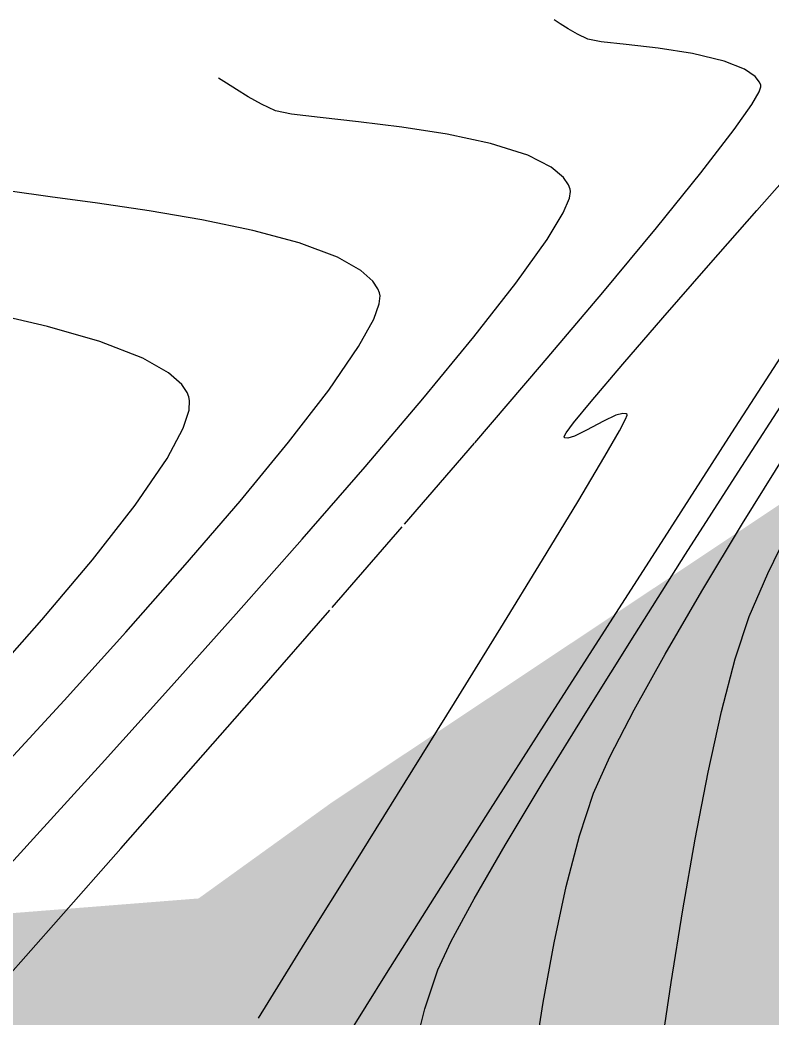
# Model space of a CAD drawing. Header units: feet. Extents: x 26064 to 27719, y 16802 to 28989.
# Drawn here: x 27581.6 to 27603.58, y 18011.77 to 18040.93 of the extents above; entities that cross this region are included whole.
import ezdxf

# ---------------------------------------------------------------- set-up
doc = ezdxf.new("R2010")
doc.units = ezdxf.units.FT
doc.header["$LTSCALE"] = 50
doc.header["$MEASUREMENT"] = 0
doc.linetypes.add('HIDDEN', pattern=[0.375, 0.25, -0.125])
doc.linetypes.add('HIDN25', pattern=[0.0938, 0.0625, -0.0313])
for name, color, linetype in [('CONT-MJR', 160, 'HIDDEN'), ('CONT-MNR', 55, 'HIDN25'), ('SILT_FENCE', 1, 'HIDDEN'), ('WATER', 5, 'Continuous')]:
    doc.layers.add(name, color=color, linetype=linetype)

msp = doc.modelspace()

# ---------------------------------------------------------------- linework, layer by layer
at = {"layer": 'CONT-MJR', "color": 7, "extrusion": (-0.225138, -0.974327, 0)}
msp.add_line((27582.40955, 18031.97766, 630), (27580.69263, 18032.37439, 630), dxfattribs=at)
at = {"layer": 'CONT-MJR', "color": 7, "extrusion": (-0.277108, -0.960839, 0)}
msp.add_line((27583.94038, 18031.53616, 630), (27582.40955, 18031.97766, 630), dxfattribs=at)
at = {"layer": 'CONT-MJR', "color": 7, "extrusion": (0.839629, -0.543161, 0)}
msp.add_line((27602.40695, 18028.86649, 625), (27604.17796, 18031.60415, 625), dxfattribs=at)
at = {"layer": 'CONT-MJR', "color": 7, "extrusion": (0.362215, 0.932094, 0)}
msp.add_line((27585.19746, 18031.04766, 630), (27583.94038, 18031.53616, 630), dxfattribs=at)
at = {"layer": 'CONT-MJR', "color": 7, "extrusion": (0.494201, 0.869348, 0)}
msp.add_line((27585.94713, 18030.62149, 630), (27585.19746, 18031.04766, 630), dxfattribs=at)
at = {"layer": 'CONT-MJR', "color": 7, "extrusion": (-0.664526, -0.747265, 0)}
msp.add_line((27586.33059, 18030.28049, 630), (27585.94713, 18030.62149, 630), dxfattribs=at)
at = {"layer": 'CONT-MJR', "color": 7, "extrusion": (0.82969, 0.558224, 0)}
msp.add_line((27586.49057, 18030.0427, 630), (27586.33059, 18030.28049, 630), dxfattribs=at)
at = {"layer": 'CONT-MJR', "color": 7}
for p, q in [((27586.53976, 18029.92062, 630), (27586.49057, 18030.0427, 630)), ((27586.5459, 18029.53141, 630), (27586.56229, 18029.80683, 630)), ((27584.97272, 18026.75144, 630), (27585.90476, 18028.1181, 630))]:
    msp.add_line(p, q, dxfattribs=at)
at = {"layer": 'CONT-MJR', "color": 7, "extrusion": (0.980957, 0.194225, 0)}
msp.add_line((27586.56229, 18029.80683, 630), (27586.53976, 18029.92062, 630), dxfattribs=at)
at = {"layer": 'CONT-MJR', "color": 7, "extrusion": (0.951698, -0.307036, 0)}
msp.add_line((27586.37647, 18029.00623, 630), (27586.5459, 18029.53141, 630), dxfattribs=at)
at = {"layer": 'CONT-MJR', "color": 7, "extrusion": (0.88316, -0.469072, 0)}
msp.add_line((27585.90476, 18028.1181, 630), (27586.37647, 18029.00623, 630), dxfattribs=at)
at = {"layer": 'CONT-MJR', "color": 7, "extrusion": (0.840368, -0.542017, 0)}
msp.add_line((27600.58906, 18026.04794, 625), (27602.40695, 18028.86649, 625), dxfattribs=at)
at = {"layer": 'CONT-MJR', "color": 7, "extrusion": (0.788036, -0.61563, 0)}
msp.add_line((27583.72851, 18025.15879, 630), (27584.97272, 18026.75144, 630), dxfattribs=at)
at = {"layer": 'CONT-MJR', "color": 7, "extrusion": (0.841134, -0.540826, 0)}
msp.add_line((27598.76759, 18023.21505, 625), (27600.58906, 18026.04794, 625), dxfattribs=at)
at = {"layer": 'CONT-MJR', "color": 7, "extrusion": (0.763841, -0.645404, 0)}
msp.add_line((27582.24526, 18023.40335, 630), (27583.72851, 18025.15879, 630), dxfattribs=at)
at = {"layer": 'CONT-MJR', "color": 7, "extrusion": (0.747361, -0.664418, 0)}
msp.add_line((27580.59611, 18021.54832, 630), (27582.24526, 18023.40335, 630), dxfattribs=at)
at = {"layer": 'CONT-MJR', "color": 7, "extrusion": (0.841984, -0.539503, 0)}
msp.add_line((27596.98585, 18020.43436, 625), (27598.76759, 18023.21505, 625), dxfattribs=at)
at = {"layer": 'CONT-MJR', "color": 7, "extrusion": (0.842984, -0.537939, 0)}
msp.add_line((27595.28715, 18017.77239, 625), (27596.98585, 18020.43436, 625), dxfattribs=at)
at = {"layer": 'CONT-MJR', "color": 7, "extrusion": (0.844236, -0.535971, 0)}
msp.add_line((27593.71479, 18015.29569, 625), (27595.28715, 18017.77239, 625), dxfattribs=at)
at = {"layer": 'CONT-MJR', "color": 7, "extrusion": (0.845917, -0.533315, 0)}
msp.add_line((27592.31209, 18013.07079, 625), (27593.71479, 18015.29569, 625), dxfattribs=at)
at = {"layer": 'CONT-MJR', "color": 7, "extrusion": (0.848369, -0.529406, 0)}
msp.add_line((27591.12234, 18011.16423, 625), (27592.31209, 18013.07079, 625), dxfattribs=at)
at = {"layer": 'CONT-MNR', "color": 7, "extrusion": (0.531407, 0.847117, 0)}
msp.add_line((27597.39275, 18040.81485, 627), (27597.21501, 18040.92634, 627), dxfattribs=at)
at = {"layer": 'CONT-MNR', "color": 7, "extrusion": (-0.540485, -0.841354, 0)}
msp.add_line((27597.62371, 18040.66648, 627), (27597.39275, 18040.81485, 627), dxfattribs=at)
at = {"layer": 'CONT-MNR', "color": 7}
for p, q in [((27597.89563, 18040.50725, 627), (27597.62371, 18040.66648, 627)), ((27598.19628, 18040.36317, 627), (27597.89563, 18040.50725, 627)), ((27600.25531, 18040.09905, 627), (27599.32161, 18040.20901, 627)), ((27601.25285, 18039.94333, 627), (27600.25531, 18040.09905, 627)), ((27587.63672, 18039.0844, 628), (27587.40254, 18039.22982, 628)), ((27587.93155, 18038.89312, 628), (27587.63672, 18039.0844, 628)), ((27590.37885, 18038.07465, 628), (27589.53566, 18038.1759, 628)), ((27594.09055, 18037.59041, 628), (27592.76656, 18037.79623, 628)), ((27600.19873, 18034.8502, 627), (27601.49726, 18036.4567, 627)), ((27597.68137, 18035.98866, 628), (27597.63366, 18036.10704, 628)), ((27597.47516, 18035.29468, 628), (27597.6579, 18035.7173, 628)), ((27586.91897, 18035.08798, 629), (27585.37862, 18035.35218, 629)), ((27597.00403, 18034.51616, 628), (27597.47516, 18035.29468, 628)), ((27589.75856, 18034.41445, 629), (27588.40794, 18034.77733, 629)), ((27596.08865, 18033.23652, 628), (27597.00403, 18034.51616, 628)), ((27591.5634, 18033.6112, 629), (27590.88385, 18033.99356, 629)), ((27600.38714, 18032.22329, 626), (27601.72182, 18033.74999, 626)), ((27592.06394, 18033.07133, 629), (27591.91512, 18033.29586, 629)), ((27594.86124, 18031.66699, 628), (27596.08865, 18033.23652, 628)), ((27592.12665, 18032.86519, 629), (27592.11057, 18032.95464, 629)), ((27596.84743, 18030.85417, 627), (27598.63123, 18032.96359, 627)), ((27591.93984, 18032.18499, 629), (27592.10401, 18032.63841, 629)), ((27593.37613, 18029.86186, 628), (27594.86124, 18031.66699, 628)), ((27590.62512, 18030.11731, 629), (27591.49712, 18031.38702, 629)), ((27591.68767, 18027.8754, 628), (27593.37613, 18029.86186, 628)), ((27599.2216, 18029.43619, 626), (27599.0145, 18029.3785, 626)), ((27599.31484, 18029.42562, 626), (27599.2216, 18029.43619, 626)), ((27599.34502, 18029.40244, 626), (27599.31484, 18029.42562, 626)), ((27597.56201, 18028.86356, 626), (27597.78169, 18029.15848, 626)), ((27597.50088, 18028.73799, 626), (27597.50255, 18028.75987, 626)), ((27597.52626, 18028.7167, 626), (27597.50088, 18028.73799, 626)), ((27597.50255, 18028.75987, 626), (27597.56201, 18028.86356, 626)), ((27586.43347, 18025.00769, 629), (27588.03617, 18026.87405, 629)), ((27603.45223, 18024.75554, 622), (27604.15957, 18026.20361, 622)), ((27587.918, 18023.57563, 628), (27589.85018, 18025.7619, 628)), ((27584.70145, 18023.04964, 629), (27586.43347, 18025.00769, 629)), ((27602.91371, 18023.49956, 622), (27603.45223, 18024.75554, 622)), ((27600.45672, 18022.40704, 623), (27601.52666, 18024.2396, 623)), ((27602.50402, 18022.26533, 622), (27602.91371, 18023.49956, 622)), ((27602.10101, 18020.72833, 622), (27602.50402, 18022.26533, 622)), ((27601.70844, 18018.95161, 622), (27602.10101, 18020.72833, 622)), ((27584.55237, 18016.72738, 627), (27586.52771, 18018.97041, 627)), ((27601.3301, 18016.99827, 622), (27601.70844, 18018.95161, 622)), ((27600.96975, 18014.93136, 622), (27601.3301, 18016.99827, 622)), ((27594.87654, 18015.25171, 624), (27595.78559, 18016.82128, 624)), ((27581.11174, 18012.83343, 627), (27582.72949, 18014.66262, 627)), ((27600.63118, 18012.81396, 622), (27600.96975, 18014.93136, 622)), ((27593.81385, 18013.17984, 624), (27594.20666, 18014.01886, 624))]:
    msp.add_line(p, q, dxfattribs=at)
at = {"layer": 'CONT-MNR', "color": 7, "extrusion": (-0.180365, -0.9836, 0)}
msp.add_line((27598.58938, 18040.29108, 627), (27598.19628, 18040.36317, 627), dxfattribs=at)
at = {"layer": 'CONT-MNR', "color": 7, "extrusion": (-0.111393, -0.993776, 0)}
msp.add_line((27599.32161, 18040.20901, 627), (27598.58938, 18040.29108, 627), dxfattribs=at)
at = {"layer": 'CONT-MNR', "color": 7, "extrusion": (-0.231059, -0.97294, 0)}
msp.add_line((27602.1766, 18039.72395, 627), (27601.25285, 18039.94333, 627), dxfattribs=at)
at = {"layer": 'CONT-MNR', "color": 7, "extrusion": (-0.365982, -0.930622, 0)}
msp.add_line((27602.76998, 18039.4906, 627), (27602.1766, 18039.72395, 627), dxfattribs=at)
at = {"layer": 'CONT-MNR', "color": 7, "extrusion": (0.564759, 0.825256, 0)}
msp.add_line((27603.08382, 18039.27583, 627), (27602.76998, 18039.4906, 627), dxfattribs=at)
at = {"layer": 'CONT-MNR', "color": 7, "extrusion": (0.78359, 0.621278, 0)}
msp.add_line((27603.21406, 18039.11156, 627), (27603.08382, 18039.27583, 627), dxfattribs=at)
at = {"layer": 'CONT-MNR', "color": 7, "extrusion": (-0.528106, -0.849178, 0)}
msp.add_line((27588.27637, 18038.67868, 628), (27587.93155, 18038.89312, 628), dxfattribs=at)
at = {"layer": 'CONT-MNR', "color": 7, "extrusion": (0.943756, -0.330644, 0)}
msp.add_line((27603.20106, 18038.82666, 627), (27603.25376, 18038.9771, 627), dxfattribs=at)
at = {"layer": 'CONT-MNR', "color": 7, "extrusion": (0.919051, 0.394139, 0)}
msp.add_line((27603.25217, 18039.02268, 627), (27603.21406, 18039.11156, 627), dxfattribs=at)
at = {"layer": 'CONT-MNR', "color": 7, "extrusion": (0.999395, 0.034776, 0)}
msp.add_line((27603.25376, 18038.9771, 627), (27603.25217, 18039.02268, 627), dxfattribs=at)
at = {"layer": 'CONT-MNR', "color": 7, "extrusion": (-0.48832, -0.872665, 0)}
msp.add_line((27588.66049, 18038.46374, 628), (27588.27637, 18038.67868, 628), dxfattribs=at)
at = {"layer": 'CONT-MNR', "color": 7, "extrusion": (0.86546, -0.500979, 0)}
msp.add_line((27602.98863, 18038.45968, 627), (27603.20106, 18038.82666, 627), dxfattribs=at)
at = {"layer": 'CONT-MNR', "color": 7, "extrusion": (0.423171, 0.90605, 0)}
msp.add_line((27589.07324, 18038.27096, 628), (27588.66049, 18038.46374, 628), dxfattribs=at)
at = {"layer": 'CONT-MNR', "color": 7, "extrusion": (-0.20136, -0.979517, 0)}
msp.add_line((27589.53566, 18038.1759, 628), (27589.07324, 18038.27096, 628), dxfattribs=at)
at = {"layer": 'CONT-MNR', "color": 7, "extrusion": (0.818814, -0.574059, 0)}
msp.add_line((27602.47412, 18037.72582, 627), (27602.98863, 18038.45968, 627), dxfattribs=at)
at = {"layer": 'CONT-MNR', "color": 7, "extrusion": (-0.108698, -0.994075, 0)}
msp.add_line((27591.49258, 18037.95287, 628), (27590.37885, 18038.07465, 628), dxfattribs=at)
at = {"layer": 'CONT-MNR', "color": 7, "extrusion": (-0.122032, -0.992526, 0)}
msp.add_line((27592.76656, 18037.79623, 628), (27591.49258, 18037.95287, 628), dxfattribs=at)
at = {"layer": 'CONT-MNR', "color": 7, "extrusion": (0.792435, -0.609956, 0)}
msp.add_line((27601.49726, 18036.4567, 627), (27602.47412, 18037.72582, 627), dxfattribs=at)
at = {"layer": 'CONT-MNR', "color": 7, "extrusion": (0.208447, 0.978034, 0)}
msp.add_line((27595.35428, 18037.32107, 628), (27594.09055, 18037.59041, 628), dxfattribs=at)
at = {"layer": 'CONT-MNR', "color": 7, "extrusion": (-0.302682, -0.953092, 0)}
msp.add_line((27596.4475, 18036.97389, 628), (27595.35428, 18037.32107, 628), dxfattribs=at)
at = {"layer": 'CONT-MNR', "color": 7, "extrusion": (-0.452018, -0.892009, 0)}
msp.add_line((27597.12522, 18036.63046, 628), (27596.4475, 18036.97389, 628), dxfattribs=at)
at = {"layer": 'CONT-MNR', "color": 7, "extrusion": (0.751743, -0.659457, 0)}
msp.add_line((27603.13909, 18035.36526, 626), (27604.55763, 18036.98232, 626), dxfattribs=at)
at = {"layer": 'CONT-MNR', "color": 7, "extrusion": (-0.64485, -0.764309, 0)}
msp.add_line((27597.48162, 18036.32976, 628), (27597.12522, 18036.63046, 628), dxfattribs=at)
at = {"layer": 'CONT-MNR', "color": 7, "extrusion": (0.825901, 0.563816, 0)}
msp.add_line((27597.63366, 18036.10704, 628), (27597.48162, 18036.32976, 628), dxfattribs=at)
at = {"layer": 'CONT-MNR', "color": 7, "extrusion": (-0.134805, -0.990872, 0)}
msp.add_line((27582.49167, 18035.76436, 629), (27581.31901, 18035.92389, 629), dxfattribs=at)
at = {"layer": 'CONT-MNR', "color": 7, "extrusion": (0.989601, 0.14384, 0)}
msp.add_line((27597.69197, 18035.91574, 628), (27597.68137, 18035.98866, 628), dxfattribs=at)
at = {"layer": 'CONT-MNR', "color": 7, "extrusion": (-0.135228, -0.990814, 0)}
msp.add_line((27583.87386, 18035.57571, 629), (27582.49167, 18035.76436, 629), dxfattribs=at)
at = {"layer": 'CONT-MNR', "color": 7, "extrusion": (0.985583, -0.169196, 0)}
msp.add_line((27597.6579, 18035.7173, 628), (27597.69197, 18035.91574, 628), dxfattribs=at)
at = {"layer": 'CONT-MNR', "color": 7, "extrusion": (-0.146938, -0.989146, 0)}
msp.add_line((27585.37862, 18035.35218, 629), (27583.87386, 18035.57571, 629), dxfattribs=at)
at = {"layer": 'CONT-MNR', "color": 7, "extrusion": (0.751675, -0.659534, 0)}
msp.add_line((27601.72182, 18033.74999, 626), (27603.13909, 18035.36526, 626), dxfattribs=at)
at = {"layer": 'CONT-MNR', "color": 7, "extrusion": (-0.204237, -0.978922, 0)}
msp.add_line((27588.40794, 18034.77733, 629), (27586.91897, 18035.08798, 629), dxfattribs=at)
at = {"layer": 'CONT-MNR', "color": 7, "extrusion": (0.769157, -0.63906, 0)}
msp.add_line((27598.63123, 18032.96359, 627), (27600.19873, 18034.8502, 627), dxfattribs=at)
at = {"layer": 'CONT-MNR', "color": 7, "extrusion": (0.350323, 0.936629, 0)}
msp.add_line((27590.88385, 18033.99356, 629), (27589.75856, 18034.41445, 629), dxfattribs=at)
at = {"layer": 'CONT-MNR', "color": 7, "extrusion": (0.66756, 0.744556, 0)}
msp.add_line((27591.91512, 18033.29586, 629), (27591.5634, 18033.6112, 629), dxfattribs=at)
at = {"layer": 'CONT-MNR', "color": 7, "extrusion": (0.928609, 0.37106, 0)}
msp.add_line((27592.11057, 18032.95464, 629), (27592.06394, 18033.07133, 629), dxfattribs=at)
at = {"layer": 'CONT-MNR', "color": 7, "extrusion": (0.99505, -0.099372, 0)}
msp.add_line((27592.10401, 18032.63841, 629), (27592.12665, 18032.86519, 629), dxfattribs=at)
at = {"layer": 'CONT-MNR', "color": 7, "extrusion": (0.874435, -0.485142, 0)}
msp.add_line((27591.49712, 18031.38702, 629), (27591.93984, 18032.18499, 629), dxfattribs=at)
at = {"layer": 'CONT-MNR', "color": 7, "extrusion": (0.755801, -0.654802, 0)}
msp.add_line((27599.21638, 18030.87195, 626), (27600.38714, 18032.22329, 626), dxfattribs=at)
at = {"layer": 'CONT-MNR', "color": 7, "extrusion": (0.759671, -0.650308, 0)}
msp.add_line((27594.90001, 18028.57925, 627), (27596.84743, 18030.85417, 627), dxfattribs=at)
at = {"layer": 'CONT-MNR', "color": 7, "extrusion": (0.762042, -0.647528, 0)}
msp.add_line((27598.29087, 18029.78277, 626), (27599.21638, 18030.87195, 626), dxfattribs=at)
at = {"layer": 'CONT-MNR', "color": 7, "extrusion": (0.792176, -0.610292, 0)}
msp.add_line((27589.45242, 18028.59512, 629), (27590.62512, 18030.11731, 629), dxfattribs=at)
at = {"layer": 'CONT-MNR', "color": 7, "extrusion": (0.839423, -0.543479, 0)}
msp.add_line((27602.59136, 18027.72136, 624), (27604.13923, 18030.1121, 624), dxfattribs=at)
at = {"layer": 'CONT-MNR', "color": 7, "extrusion": (0.774924, -0.632054, 0)}
msp.add_line((27597.78169, 18029.15848, 626), (27598.29087, 18029.78277, 626), dxfattribs=at)
at = {"layer": 'CONT-MNR', "color": 7, "extrusion": (0.426596, -0.904442, 0)}
msp.add_line((27599.0145, 18029.3785, 626), (27598.65487, 18029.20887, 626), dxfattribs=at)
at = {"layer": 'CONT-MNR', "color": 7, "extrusion": (0.886378, -0.462962, 0)}
msp.add_line((27599.12115, 18028.92409, 626), (27599.29925, 18029.26508, 626), dxfattribs=at)
at = {"layer": 'CONT-MNR', "color": 7, "extrusion": (0.929023, -0.370023, 0)}
msp.add_line((27599.29925, 18029.26508, 626), (27599.34517, 18029.38037, 626), dxfattribs=at)
at = {"layer": 'CONT-MNR', "color": 7, "extrusion": (0.999977, 0.006834, 0)}
msp.add_line((27599.34517, 18029.38037, 626), (27599.34502, 18029.40244, 626), dxfattribs=at)
at = {"layer": 'CONT-MNR', "color": 7, "extrusion": (0.439513, -0.898236, 0)}
msp.add_line((27598.16108, 18028.94334, 626), (27597.80863, 18028.77089, 626), dxfattribs=at)
at = {"layer": 'CONT-MNR', "color": 7, "extrusion": (-0.473614, 0.880732, 0)}
msp.add_line((27598.65487, 18029.20887, 626), (27598.16108, 18028.94334, 626), dxfattribs=at)
at = {"layer": 'CONT-MNR', "color": 7, "extrusion": (-0.085394, -0.996347, 0)}
msp.add_line((27597.61112, 18028.70943, 626), (27597.52626, 18028.7167, 626), dxfattribs=at)
at = {"layer": 'CONT-MNR', "color": 7, "extrusion": (-0.297104, 0.954845, 0)}
msp.add_line((27597.80863, 18028.77089, 626), (27597.61112, 18028.70943, 626), dxfattribs=at)
at = {"layer": 'CONT-MNR', "color": 7, "extrusion": (0.868119, -0.496356, 0)}
msp.add_line((27598.6975, 18028.18314, 626), (27599.12115, 18028.92409, 626), dxfattribs=at)
at = {"layer": 'CONT-MNR', "color": 7, "extrusion": (0.772171, -0.635415, 0)}
msp.add_line((27588.03617, 18026.87405, 629), (27589.45242, 18028.59512, 629), dxfattribs=at)
at = {"layer": 'CONT-MNR', "color": 7, "extrusion": (0.756791, -0.653656, 0)}
msp.add_line((27592.84165, 18026.19612, 627), (27594.90001, 18028.57925, 627), dxfattribs=at)
at = {"layer": 'CONT-MNR', "color": 7, "extrusion": (0.859122, -0.511771, 0)}
msp.add_line((27597.90666, 18026.85555, 626), (27598.6975, 18028.18314, 626), dxfattribs=at)
at = {"layer": 'CONT-MNR', "color": 7, "extrusion": (0.849976, -0.526822, 0)}
msp.add_line((27602.72002, 18026.2161, 623), (27603.99918, 18028.27989, 623), dxfattribs=at)
at = {"layer": 'CONT-MNR', "color": 7, "extrusion": (0.754665, -0.65611, 0)}
msp.add_line((27589.85018, 18025.7619, 628), (27591.68767, 18027.8754, 628), dxfattribs=at)
at = {"layer": 'CONT-MNR', "color": 7, "extrusion": (0.841899, -0.539635, 0)}
msp.add_line((27601.05517, 18025.32472, 624), (27602.59136, 18027.72136, 624), dxfattribs=at)
at = {"layer": 'CONT-MNR', "color": 7, "extrusion": (0.854485, -0.519477, 0)}
msp.add_line((27596.87471, 18025.15809, 626), (27597.90666, 18026.85555, 626), dxfattribs=at)
at = {"layer": 'CONT-MNR', "color": 7, "extrusion": (0.754596, -0.656189, 0)}
msp.add_line((27590.72502, 18023.76207, 627), (27592.84165, 18026.19612, 627), dxfattribs=at)
at = {"layer": 'CONT-MNR', "color": 7, "extrusion": (0.856063, -0.516871, 0)}
msp.add_line((27601.52666, 18024.2396, 623), (27602.72002, 18026.2161, 623), dxfattribs=at)
at = {"layer": 'CONT-MNR', "color": 7, "extrusion": (0.851969, -0.523592, 0)}
msp.add_line((27595.65433, 18023.17233, 626), (27596.87471, 18025.15809, 626), dxfattribs=at)
at = {"layer": 'CONT-MNR', "color": 7, "extrusion": (0.844633, -0.535346, 0)}
msp.add_line((27599.56859, 18022.97929, 624), (27601.05517, 18025.32472, 624), dxfattribs=at)
at = {"layer": 'CONT-MNR', "color": 7, "extrusion": (0.752885, -0.658152, 0)}
msp.add_line((27588.60282, 18021.3344, 627), (27590.72502, 18023.76207, 627), dxfattribs=at)
at = {"layer": 'CONT-MNR', "color": 7, "extrusion": (0.745264, -0.666769, 0)}
msp.add_line((27585.94546, 18021.37088, 628), (27587.918, 18023.57563, 628), dxfattribs=at)
at = {"layer": 'CONT-MNR', "color": 7, "extrusion": (0.850464, -0.526034, 0)}
msp.add_line((27594.29822, 18020.97985, 626), (27595.65433, 18023.17233, 626), dxfattribs=at)
at = {"layer": 'CONT-MNR', "color": 7, "extrusion": (0.741874, -0.670539, 0)}
msp.add_line((27582.89724, 18021.05349, 629), (27584.70145, 18023.04964, 629), dxfattribs=at)
at = {"layer": 'CONT-MNR', "color": 7, "extrusion": (0.84785, -0.530236, 0)}
msp.add_line((27598.16953, 18020.74217, 624), (27599.56859, 18022.97929, 624), dxfattribs=at)
at = {"layer": 'CONT-MNR', "color": 7, "extrusion": (0.873646, -0.486563, 0)}
msp.add_line((27599.54783, 18020.7751, 623), (27600.45672, 18022.40704, 623), dxfattribs=at)
at = {"layer": 'CONT-MNR', "color": 7, "extrusion": (0.742188, -0.670192, 0)}
msp.add_line((27583.98691, 18019.20192, 628), (27585.94546, 18021.37088, 628), dxfattribs=at)
at = {"layer": 'CONT-MNR', "color": 7, "extrusion": (0.751534, -0.659695, 0)}
msp.add_line((27586.52771, 18018.97041, 627), (27588.60282, 18021.3344, 627), dxfattribs=at)
at = {"layer": 'CONT-MNR', "color": 7, "extrusion": (0.736472, -0.676468, 0)}
msp.add_line((27581.07796, 18019.07284, 629), (27582.89724, 18021.05349, 629), dxfattribs=at)
at = {"layer": 'CONT-MNR', "color": 7, "extrusion": (0.849542, -0.527522, 0)}
msp.add_line((27592.85909, 18018.66221, 626), (27594.29822, 18020.97985, 626), dxfattribs=at)
at = {"layer": 'CONT-MNR', "color": 7, "extrusion": (0.888441, -0.458992, 0)}
msp.add_line((27598.83764, 18019.40044, 623), (27599.54783, 18020.7751, 623), dxfattribs=at)
at = {"layer": 'CONT-MNR', "color": 7, "extrusion": (0.851889, -0.523723, 0)}
msp.add_line((27596.89589, 18018.67047, 624), (27598.16953, 18020.74217, 624), dxfattribs=at)
at = {"layer": 'CONT-MNR', "color": 7, "extrusion": (0.913036, -0.40788, 0)}
msp.add_line((27598.36378, 18018.3397, 623), (27598.83764, 18019.40044, 623), dxfattribs=at)
at = {"layer": 'CONT-MNR', "color": 7, "extrusion": (0.739878, -0.672741, 0)}
msp.add_line((27582.09666, 18017.12305, 628), (27583.98691, 18019.20192, 628), dxfattribs=at)
at = {"layer": 'CONT-MNR', "color": 7, "extrusion": (0.849015, -0.528369, 0)}
msp.add_line((27591.38963, 18016.30099, 626), (27592.85909, 18018.66221, 626), dxfattribs=at)
at = {"layer": 'CONT-MNR', "color": 7, "extrusion": (0.857332, -0.514764, 0)}
msp.add_line((27595.78559, 18016.82128, 624), (27596.89589, 18018.67047, 624), dxfattribs=at)
at = {"layer": 'CONT-MNR', "color": 7, "extrusion": (0.948824, -0.315807, 0)}
msp.add_line((27597.94969, 18017.09559, 623), (27598.36378, 18018.3397, 623), dxfattribs=at)
at = {"layer": 'CONT-MNR', "color": 7, "extrusion": (0.73824, -0.674538, 0)}
msp.add_line((27580.32907, 18015.18852, 628), (27582.09666, 18017.12305, 628), dxfattribs=at)
at = {"layer": 'CONT-MNR', "color": 7, "extrusion": (0.967864, -0.251472, 0)}
msp.add_line((27597.56596, 18015.61867, 623), (27597.94969, 18017.09559, 623), dxfattribs=at)
at = {"layer": 'CONT-MNR', "color": 7, "extrusion": (0.749651, -0.661833, 0)}
msp.add_line((27582.72949, 18014.66262, 627), (27584.55237, 18016.72738, 627), dxfattribs=at)
at = {"layer": 'CONT-MNR', "color": 7, "extrusion": (0.848806, -0.528704, 0)}
msp.add_line((27589.94253, 18013.97776, 626), (27591.38963, 18016.30099, 626), dxfattribs=at)
at = {"layer": 'CONT-MNR', "color": 7, "extrusion": (0.977811, -0.209489, 0)}
msp.add_line((27597.21354, 18013.97371, 623), (27597.56596, 18015.61867, 623), dxfattribs=at)
at = {"layer": 'CONT-MNR', "color": 7, "extrusion": (0.878668, -0.477434, 0)}
msp.add_line((27594.20666, 18014.01886, 624), (27594.87654, 18015.25171, 624), dxfattribs=at)
at = {"layer": 'CONT-MNR', "color": 7, "extrusion": (0.848909, -0.528539, 0)}
msp.add_line((27588.5705, 18011.77408, 626), (27589.94253, 18013.97776, 626), dxfattribs=at)
at = {"layer": 'CONT-MNR', "color": 7, "extrusion": (0.983643, -0.180129, 0)}
msp.add_line((27596.89339, 18012.22546, 623), (27597.21354, 18013.97371, 623), dxfattribs=at)
at = {"layer": 'CONT-MNR', "color": 7, "extrusion": (0.948711, -0.316146, 0)}
msp.add_line((27593.43369, 18012.03901, 624), (27593.81385, 18013.17984, 624), dxfattribs=at)
at = {"layer": 'CONT-MNR', "color": 7, "extrusion": (0.989121, -0.147105, 0)}
msp.add_line((27600.31814, 18010.70916, 622), (27600.63118, 18012.81396, 622), dxfattribs=at)
at = {"layer": 'CONT-MNR', "color": 7, "extrusion": (0.969128, -0.246556, 0)}
msp.add_line((27593.11158, 18010.77292, 624), (27593.43369, 18012.03901, 624), dxfattribs=at)
at = {"layer": 'CONT-MNR', "color": 7, "extrusion": (0.987352, -0.158545, 0)}
msp.add_line((27596.60648, 18010.4387, 623), (27596.89339, 18012.22546, 623), dxfattribs=at)
at = {"layer": 'SILT_FENCE', "color": 3, "linetype": 'Continuous', "flags": 128}
msp.add_lwpolyline([(26250.44337, 18011.00838, 13.33333, 13.33333, 0), (27572.16596, 18007.42643, 13.33, 13.33, 0), (27589.20602, 18008.76923, 13.33, 13.33, 0), (27594.52098, 18012.59785, 13.33, 13.33, 0), (27606.82988, 18020.78484, 13.33, 13.33, 0), (27616.60755, 18014.97951, 13.33, 13.33, 0), (27624.71846, 17999.8173, 13.33, 13.33, 0), (27612.98505, 17986.0807, 13.33, 13.33, 0), (27589.97533, 17973.25929, 13.33, 13.33, 0), (27570.73764, 17967.72847, 13.33, 13.33, 0), (27543.18192, 17956.81055, 13.33, 13.33, 0), (27543.18192, 17956.81055, 13.33, 13.33, 0), (27543.18192, 17956.81055, 13.33, 13.33, 0), (27541.77031, 17952.78057, 13.33, 13.33, 0), (27539.68002, 17946.81082, 13.33, 13.33, 0), (27536.87105, 17938.78592, 13.33, 13.33, 0), (27533.53572, 17929.25579, 13.33, 13.33, 0), (27526.85733, 17911.67789, 13.33, 13.33, 0)], format="xyseb", dxfattribs=at)
at = {"layer": 'WATER', "color": 5, "linetype": 'Continuous', "const_width": 8, "elevation": 625, "flags": 128}
msp.add_lwpolyline([(27618.35549, 18036.3866), (27600.58754, 17994.82642), (27569.90643, 17960.42963), (27564.97689, 17953.33784), (27564.10413, 17945.70614), (27560.80611, 17886.26907), (27564.10669, 17876.67357), (27565.60697, 17872.17568), (27573.13702, 17831.92907), (27591.15263, 17787.04977), (27632.0139, 17719.43356), (27672.2278, 17660.66565), (27700.39955, 17613.74317)], dxfattribs=at)

doc.saveas('drawing.dxf')
